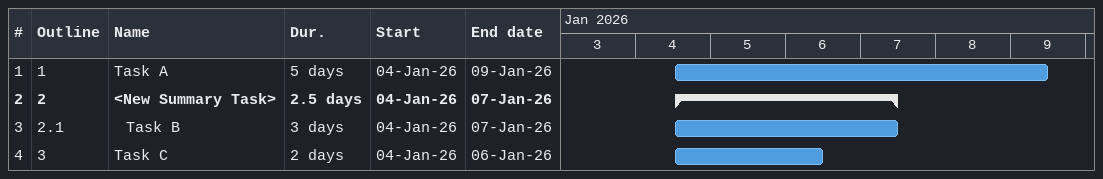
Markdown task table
| ID | WBS | Task | Duration | Start | Finish |
|---|---|---|---|---|---|
| 1 | 1 | Task A | 5d | 2026-01-04 | 2026-01-09 |
| 2 | 2 | **<New Summary Task>** | 2.5d | 2026-01-04 | 2026-01-07 |
| 3 | 2.1 | Task B | 3d | 2026-01-04 | 2026-01-07 |
| 4 | 3 | Task C | 2d | 2026-01-04 | 2026-01-06 |
